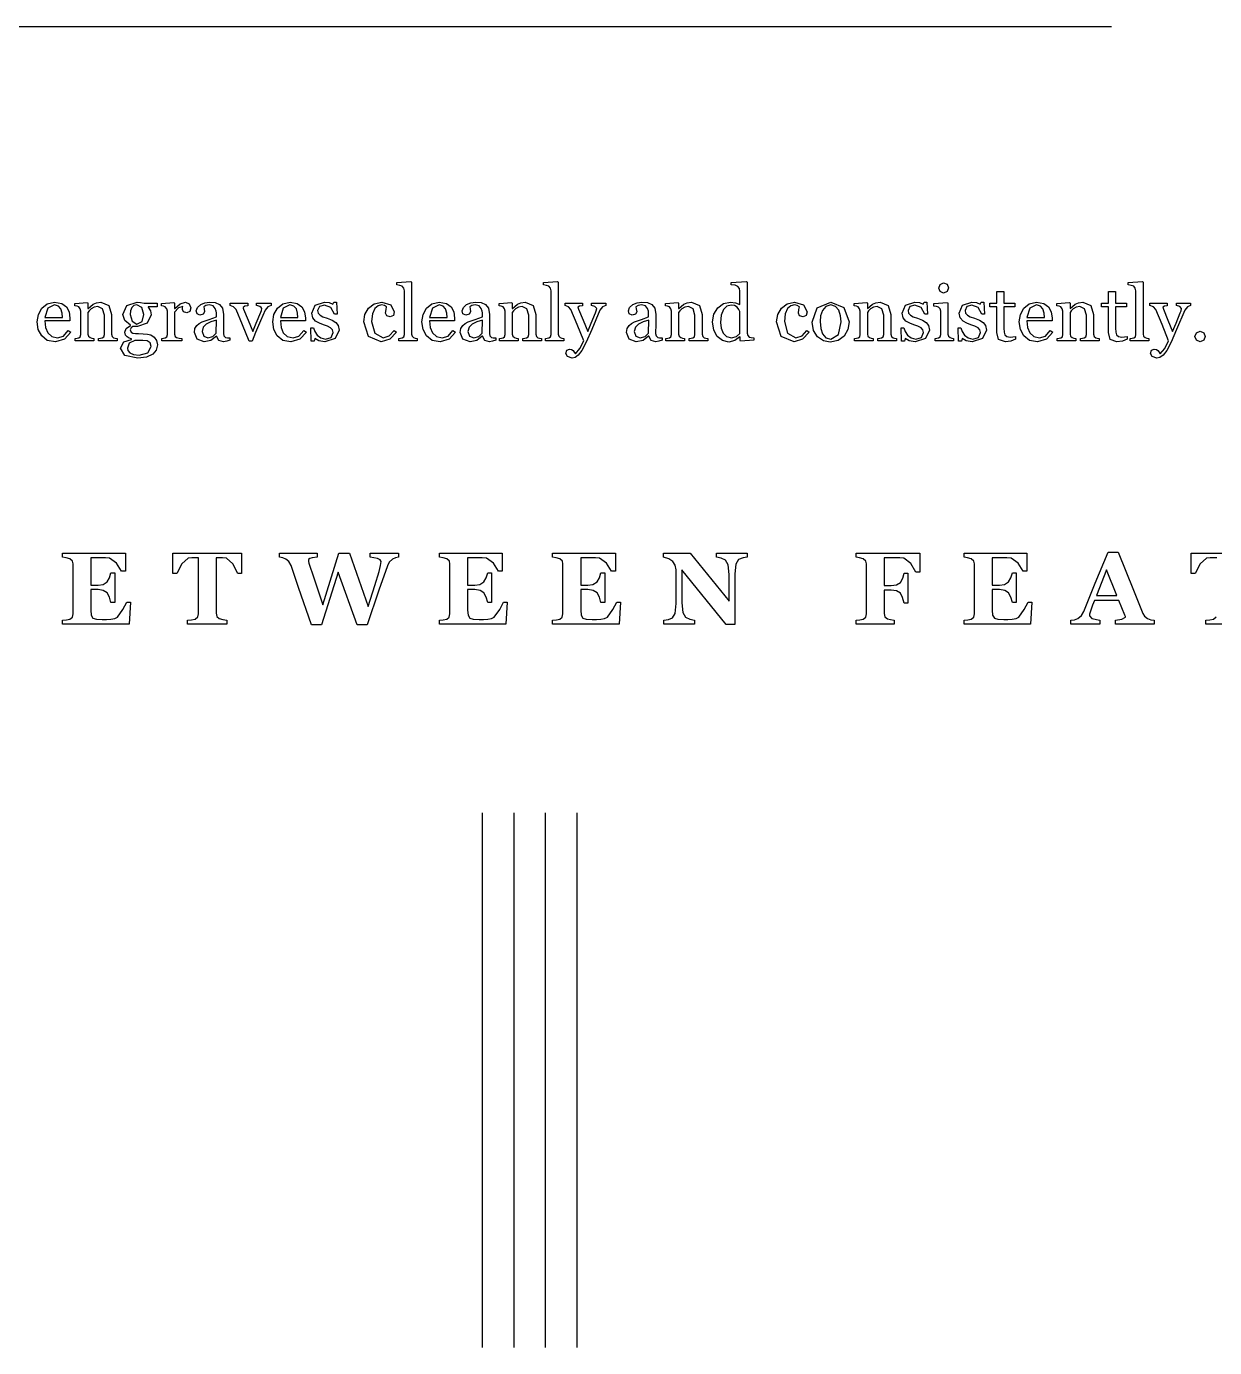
# Model space of a CAD drawing. Extents: x 0 to 118, y 2 to 170.
# Drawn here: x 57.76 to 76.64, y 105.5 to 126.5 of the extents above; entities that cross this region are included whole.
import ezdxf

# ---------------------------------------------------------------- set-up
doc = ezdxf.new("R2010")
doc.units = 0

msp = doc.modelspace()

# ---------------------------------------------------------------- linework, layer by layer
at = {"layer": 'Layer 1', "color": 7}
for points in [[(15, 126.5), (75, 126.5)], [(63.965455, 121.5), (63.671875, 121.5), (63.671875, 121.540283), (63.701783, 121.542783), (63.728028, 121.547657), (63.753663, 121.566583), (63.762213, 121.602595), (63.762213, 122.299615), (63.752438, 122.34051), (63.728013, 122.371027), (63.68773, 122.384453), (63.640732, 122.391778), (63.640732, 122.43084), (63.867172, 122.44489), (63.875722, 122.43574), (63.875722, 121.609932), (63.883647, 121.574533), (63.909282, 121.553782), (63.935527, 121.544633), (63.965435, 121.540357), (63.965455, 121.5)], [(66.295777, 121.5), (66.002197, 121.5), (66.002197, 121.540283), (66.032105, 121.542783), (66.05835, 121.547657), (66.083985, 121.566583), (66.092535, 121.602595), (66.092535, 122.299615), (66.08276, 122.34051), (66.05836, 122.371027), (66.018077, 122.384453), (65.97108, 122.391778), (65.97108, 122.43084), (66.19752, 122.44489), (66.20607, 122.43574), (66.20607, 121.609932), (66.213995, 121.574533), (66.23963, 121.553782), (66.265875, 121.544633), (66.295782, 121.540357), (66.295777, 121.5)], [(69.315795, 121.510975), (69.105835, 121.49755), (69.096685, 121.5061), (69.096685, 121.562252), (69.09181, 121.563502), (69.013075, 121.505517), (68.91725, 121.482943), (68.817762, 121.505517), (68.734752, 121.570215), (68.67738, 121.671535), (68.65663, 121.80215), (68.679205, 121.92605), (68.74146, 122.02859), (68.832402, 122.093897), (68.942875, 122.118298), (69.025272, 122.107323), (69.095465, 122.080467), (69.095465, 122.289817), (69.086915, 122.336205), (69.063115, 122.368553), (69.016727, 122.385028), (68.954472, 122.392953), (68.954472, 122.430793), (69.200445, 122.444843), (69.209595, 122.435693), (69.209595, 121.623925), (69.21752, 121.587303), (69.24192, 121.562278), (69.27549, 121.553128), (69.315772, 121.550628), (69.315795, 121.510975)], [(75.59021, 121.5), (75.29663, 121.5), (75.29663, 121.540283), (75.326537, 121.542783), (75.352782, 121.547657), (75.378417, 121.566583), (75.386967, 121.602595), (75.386967, 122.299615), (75.377192, 122.34051), (75.352767, 122.371027), (75.312485, 122.384453), (75.265487, 122.391778), (75.265487, 122.43084), (75.491927, 122.44489), (75.500477, 122.43574), (75.500477, 121.609932), (75.508402, 121.574533), (75.534037, 121.553782), (75.560282, 121.544633), (75.59019, 121.540357), (75.59021, 121.5)], [(72.4115, 122.346558), (72.3883, 122.285523), (72.332148, 122.259888), (72.277828, 122.284312), (72.255252, 122.341075), (72.277828, 122.399668), (72.332148, 122.424693), (72.38891, 122.400892), (72.411485, 122.34657), (72.4115, 122.346558)], [(73.47412, 121.526245), (73.399048, 121.49878), (73.312378, 121.48718), (73.205568, 121.525023), (73.17505, 121.633055), (73.17505, 122.04077), (73.066405, 122.04077), (73.066405, 122.099363), (73.17749, 122.099363), (73.17749, 122.28674), (73.288575, 122.28674), (73.288575, 122.099363), (73.461303, 122.099363), (73.461303, 122.04077), (73.289795, 122.04077), (73.289795, 121.704465), (73.292295, 121.640988), (73.30572, 121.597043), (73.335015, 121.570188), (73.387505, 121.561038), (73.432063, 121.563538), (73.474175, 121.570863), (73.47412, 121.526245)], [(75.248413, 121.526245), (75.17334, 121.49878), (75.08667, 121.48718), (74.979857, 121.525023), (74.94934, 121.633055), (74.94934, 122.04077), (74.840697, 122.04077), (74.840697, 122.099363), (74.951782, 122.099363), (74.951782, 122.28674), (75.062865, 122.28674), (75.062865, 122.099363), (75.235595, 122.099363), (75.235595, 122.04077), (75.064087, 122.04077), (75.064087, 121.704465), (75.066587, 121.640988), (75.080012, 121.597043), (75.10931, 121.570188), (75.1618, 121.561038), (75.206357, 121.563538), (75.24847, 121.570863), (75.248413, 121.526245)], [(58.462525, 121.64159), (58.361205, 121.526843), (58.215333, 121.484118), (58.087768, 121.509753), (57.998048, 121.579333), (57.944948, 121.681873), (57.927848, 121.805773), (57.946148, 121.92052), (58.001078, 122.022448), (58.087138, 122.092028), (58.203105, 122.118885), (58.31602, 122.098135), (58.392315, 122.041373), (58.433818, 121.960805), (58.447868, 121.860098), (58.447868, 121.819815), (58.04931, 121.819815), (58.060285, 121.712393), (58.096295, 121.627553), (58.158553, 121.5714), (58.250105, 121.55125), (58.343488, 121.576275), (58.419783, 121.667828), (58.462525, 121.64159)], [(58.327638, 121.871082), (58.321538, 121.944322), (58.303238, 122.00963), (58.264785, 122.055408), (58.20192, 122.073108), (58.095108, 122.019397), (58.049333, 121.871082), (58.327638, 121.871082)], [(59.196778, 121.5), (58.901978, 121.5), (58.901978, 121.540283), (58.932495, 121.542783), (58.960573, 121.547657), (58.985595, 121.566583), (58.994145, 121.602595), (58.994145, 121.912042), (58.963628, 122.01092), (58.890385, 122.04571), (58.831183, 122.035335), (58.783575, 122.010935), (58.751225, 121.980417), (58.734125, 121.954782), (58.734125, 121.608712), (58.742675, 121.574533), (58.76831, 121.553782), (58.795778, 121.544633), (58.826905, 121.540357), (58.826905, 121.5), (58.532105, 121.5), (58.532105, 121.540283), (58.56079, 121.542783), (58.587035, 121.547657), (58.61206, 121.566583), (58.62061, 121.602595), (58.62061, 121.974298), (58.61146, 122.01214), (58.587035, 122.040828), (58.55957, 122.051203), (58.52539, 122.056078), (58.52539, 122.09575), (58.725585, 122.109175), (58.734135, 122.100625), (58.734135, 122.015788), (58.737185, 122.015788), (58.773805, 122.050578), (58.81531, 122.084148), (58.86902, 122.108548), (58.939213, 122.118323), (59.067385, 122.064003), (59.1095, 121.92057), (59.1095, 121.60746), (59.116825, 121.57267), (59.141848, 121.55252), (59.166873, 121.54397), (59.19678, 121.54032), (59.196778, 121.5)], [(59.786378, 121.562255), (59.82483, 121.509765), (59.83888, 121.437135), (59.819955, 121.355958), (59.76258, 121.289428), (59.664925, 121.244872), (59.524542, 121.228997), (59.320075, 121.26928), (59.252327, 121.385857), (59.301155, 121.484122), (59.425667, 121.523185), (59.425667, 121.531735), (59.387825, 121.54516), (59.354255, 121.564685), (59.32862, 121.594592), (59.318845, 121.637927), (59.34142, 121.69713), (59.411, 121.744127), (59.411, 121.753277), (59.320058, 121.82347), (59.28771, 121.923567), (59.351188, 122.063947), (59.51476, 122.11888), (59.569083, 122.11338), (59.624625, 122.09933), (59.834585, 122.09933), (59.834585, 122.040737), (59.692983, 122.040737), (59.692983, 122.037062), (59.726553, 121.979077), (59.737528, 121.916822), (59.67283, 121.782545), (59.523293, 121.727612), (59.44944, 121.727612), (59.420143, 121.709912), (59.404893, 121.675122), (59.417718, 121.640332), (59.448845, 121.624457), (59.489737, 121.618357), (59.538567, 121.616607), (59.61181, 121.612957), (59.678337, 121.609282), (59.73449, 121.595857), (59.78637, 121.562287), (59.786378, 121.562255)], [(59.621583, 121.919313), (59.592285, 122.032837), (59.511108, 122.075563), (59.46167, 122.063363), (59.42871, 122.029793), (59.41101, 121.980965), (59.406135, 121.92298), (59.435432, 121.812508), (59.512338, 121.769783), (59.592903, 121.811898), (59.62159, 121.91932), (59.621583, 121.919313)], [(60.368043, 122.024293), (60.352792, 121.96875), (60.305795, 121.94495), (60.253305, 121.96265), (60.235605, 122.001712), (60.237355, 122.026113), (60.24163, 122.048088), (60.17449, 122.024888), (60.109182, 121.95897), (60.109182, 121.608627), (60.117107, 121.573837), (60.143352, 121.553687), (60.182415, 121.544537), (60.22453, 121.540262), (60.22453, 121.5), (59.907148, 121.5), (59.907148, 121.540283), (59.935833, 121.542783), (59.962078, 121.547657), (59.987103, 121.566583), (59.995653, 121.602595), (59.995653, 121.974298), (59.986503, 122.01153), (59.962078, 122.040828), (59.934613, 122.051203), (59.900433, 122.056078), (59.900433, 122.09575), (60.100628, 122.109175), (60.109178, 122.100625), (60.109178, 122.015788), (60.112228, 122.015788), (60.196455, 122.09086), (60.281295, 122.116495), (60.34355, 122.09147), (60.367975, 122.024332), (60.368043, 122.024293)], [(60.98938, 121.510987), (60.93872, 121.494513), (60.889893, 121.487787), (60.813598, 121.509762), (60.777588, 121.57507), (60.773913, 121.57507), (60.688465, 121.507933), (60.57921, 121.484733), (60.467518, 121.526238), (60.424183, 121.63488), (60.433958, 121.697135), (60.463255, 121.746575), (60.503538, 121.778922), (60.550535, 121.802122), (60.661618, 121.840573), (60.775145, 121.88452), (60.775145, 121.944945), (60.77147, 121.975463), (60.75742, 122.018185), (60.722628, 122.057248), (60.659763, 122.074348), (60.607273, 122.064572), (60.573703, 122.045048), (60.579203, 122.009035), (60.585303, 121.96509), (60.565778, 121.926028), (60.512678, 121.908328), (60.467513, 121.929703), (60.453463, 121.97853), (60.472988, 122.032243), (60.524868, 122.078018), (60.591395, 122.106705), (60.66769, 122.118905), (60.7568, 122.11158), (60.82638, 122.081672), (60.873378, 122.020027), (60.889853, 121.92054), (60.888103, 121.76551), (60.886353, 121.618415), (60.894278, 121.580575), (60.919913, 121.556775), (60.9486, 121.550675), (60.989493, 121.550175), (60.98938, 121.510987)], [(61.643678, 122.064575), (61.591188, 122.044425), (61.549073, 121.991935), (61.47461, 121.821038), (61.394653, 121.63488), (61.368408, 121.568353), (61.343385, 121.4945), (61.295778, 121.4945), (61.188965, 121.75573), (61.087648, 121.99804), (61.047973, 122.041375), (60.993653, 122.061525), (60.993653, 122.10181), (61.271973, 122.10181), (61.271973, 122.059085), (61.226198, 122.05116), (61.19873, 122.032235), (61.20178, 122.02246), (61.20788, 122.00536), (61.278683, 121.83141), (61.353145, 121.651358), (61.408075, 121.781972), (61.480098, 121.956533), (61.491698, 121.98705), (61.497198, 122.016347), (61.486823, 122.034648), (61.463023, 122.049298), (61.435558, 122.058447), (61.413583, 122.062723), (61.413583, 122.101785), (61.643685, 122.101785), (61.643678, 122.064575)], [(62.20459, 121.641603), (62.103273, 121.526855), (61.957398, 121.48413), (61.829835, 121.509765), (61.740113, 121.579345), (61.687013, 121.681885), (61.669913, 121.805785), (61.688213, 121.920533), (61.743145, 122.02246), (61.829203, 122.09204), (61.94517, 122.118898), (62.058085, 122.098148), (62.13438, 122.041385), (62.175883, 121.960818), (62.189933, 121.86011), (62.189933, 121.819828), (61.791373, 121.819828), (61.802348, 121.712405), (61.83836, 121.627565), (61.900615, 121.571413), (61.992168, 121.551263), (62.085553, 121.576288), (62.161845, 121.66784), (62.20459, 121.641603)], [(62.069703, 121.871095), (62.063603, 121.944335), (62.045303, 122.009643), (62.00685, 122.05542), (61.943985, 122.07312), (61.837173, 122.01941), (61.791398, 121.871095), (62.069703, 121.871095)], [(62.67151, 121.7948), (62.70996, 121.74414), (62.723385, 121.67395), (62.66052, 121.537233), (62.498778, 121.48413), (62.40173, 121.503055), (62.338865, 121.537845), (62.326665, 121.498173), (62.28089, 121.498173), (62.27479, 121.707523), (62.316905, 121.707523), (62.337655, 121.65198), (62.376105, 121.594607), (62.43287, 121.54944), (62.507942, 121.53114), (62.598275, 121.557385), (62.630012, 121.63368), (62.619637, 121.677625), (62.59034, 121.710585), (62.5409, 121.735608), (62.475592, 121.758183), (62.411507, 121.781383), (62.351692, 121.816783), (62.307747, 121.869273), (62.290647, 121.942515), (62.345577, 122.067638), (62.492672, 122.118908), (62.564695, 122.109758), (62.62512, 122.087783), (62.639145, 122.119523), (62.68309, 122.119523), (62.69224, 121.92604), (62.650127, 121.92604), (62.594585, 122.03102), (62.491435, 122.071915), (62.4127, 122.04689), (62.384012, 121.986465), (62.393162, 121.94069), (62.42185, 121.90956), (62.467627, 121.88636), (62.536595, 121.86256), (62.61228, 121.832653), (62.671485, 121.79481), (62.67151, 121.7948)], [(63.394165, 121.48413), (63.189698, 121.5708), (63.115845, 121.803345), (63.13537, 121.921752), (63.193355, 122.02246), (63.283688, 122.09204), (63.402095, 122.118898), (63.546138, 122.076172), (63.60168, 121.960815), (63.58703, 121.906495), (63.538813, 121.883295), (63.48266, 121.90162), (63.463135, 121.942512), (63.47046, 121.998665), (63.47901, 122.04139), (63.44605, 122.066415), (63.399663, 122.07314), (63.34351, 122.060315), (63.292243, 122.01454), (63.25562, 121.932142), (63.24157, 121.80824), (63.291618, 121.622692), (63.424065, 121.551282), (63.522942, 121.579968), (63.597405, 121.666028), (63.636468, 121.640393), (63.530265, 121.526258), (63.394157, 121.484143), (63.394165, 121.48413)], [(64.575805, 121.641603), (64.474488, 121.526855), (64.328613, 121.48413), (64.20105, 121.509765), (64.111328, 121.579345), (64.058228, 121.681885), (64.041128, 121.805785), (64.059428, 121.920533), (64.11436, 122.02246), (64.20042, 122.09204), (64.316385, 122.118898), (64.429303, 122.098148), (64.505595, 122.041385), (64.5471, 121.960818), (64.561125, 121.86011), (64.561125, 121.819828), (64.162565, 121.819828), (64.17354, 121.712405), (64.20955, 121.627565), (64.271805, 121.571413), (64.363358, 121.551263), (64.456743, 121.576288), (64.533035, 121.66784), (64.575805, 121.641603)], [(64.440917, 121.871095), (64.434817, 121.944335), (64.416517, 122.009642), (64.378065, 122.05542), (64.315197, 122.07312), (64.208388, 122.01941), (64.16261, 121.871095), (64.440917, 121.871095)], [(65.215455, 121.510987), (65.164795, 121.494512), (65.115967, 121.487787), (65.039672, 121.509762), (65.003662, 121.57507), (65, 121.57507), (64.91455, 121.507932), (64.805298, 121.484732), (64.693603, 121.526237), (64.650268, 121.63488), (64.660043, 121.697135), (64.689338, 121.746575), (64.729623, 121.778922), (64.77662, 121.802122), (64.887703, 121.840572), (65.001228, 121.88452), (65.001228, 121.944945), (64.997553, 121.975462), (64.983503, 122.018185), (64.948713, 122.057248), (64.885848, 122.074348), (64.833358, 122.064572), (64.799788, 122.045048), (64.805288, 122.009035), (64.811388, 121.96509), (64.791863, 121.926028), (64.738763, 121.908328), (64.693595, 121.929703), (64.679545, 121.97853), (64.69907, 122.032243), (64.75095, 122.078018), (64.817478, 122.106705), (64.893773, 122.118905), (64.982883, 122.11158), (65.052463, 122.081672), (65.09946, 122.020027), (65.115935, 121.92054), (65.114185, 121.76551), (65.112435, 121.618415), (65.12036, 121.580575), (65.145995, 121.556775), (65.17468, 121.550675), (65.215575, 121.550175), (65.215455, 121.510987)], [(65.939942, 121.5), (65.645142, 121.5), (65.645142, 121.540283), (65.67566, 121.542783), (65.703735, 121.547657), (65.72876, 121.566583), (65.73731, 121.602595), (65.73731, 121.912042), (65.706792, 122.01092), (65.63355, 122.04571), (65.574345, 122.035335), (65.526737, 122.010935), (65.49439, 121.980417), (65.47729, 121.954782), (65.47729, 121.608712), (65.48584, 121.574533), (65.511475, 121.553782), (65.53894, 121.544633), (65.570067, 121.540357), (65.570067, 121.5), (65.275267, 121.5), (65.275267, 121.540283), (65.303955, 121.542783), (65.3302, 121.547657), (65.355225, 121.566583), (65.363775, 121.602595), (65.363775, 121.974298), (65.354625, 122.01214), (65.3302, 122.040828), (65.302735, 122.051203), (65.268555, 122.056078), (65.268555, 122.09575), (65.46875, 122.109175), (65.4773, 122.100625), (65.4773, 122.015788), (65.48035, 122.015788), (65.51697, 122.050578), (65.558475, 122.084148), (65.612185, 122.108548), (65.682375, 122.118323), (65.81055, 122.064003), (65.852662, 121.92057), (65.852662, 121.60746), (65.859987, 121.57267), (65.885012, 121.55252), (65.910037, 121.54397), (65.939945, 121.54032), (65.939942, 121.5)], [(66.325682, 121.303467), (66.342157, 121.353515), (66.384272, 121.37244), (66.417842, 121.365115), (66.442865, 121.34619), (66.46239, 121.321165), (66.478865, 121.29492), (66.551495, 121.38098), (66.613142, 121.50305), (66.50816, 121.761837), (66.409895, 121.998045), (66.370832, 122.04138), (66.3159, 122.06153), (66.3159, 122.101815), (66.590557, 122.101815), (66.590557, 122.05909), (66.546612, 122.051165), (66.520978, 122.03529), (66.523477, 122.02309), (66.530203, 122.00539), (66.601003, 121.83083), (66.674855, 121.648945), (66.731618, 121.783832), (66.798145, 121.94924), (66.810345, 121.980977), (66.81827, 122.016377), (66.790193, 122.045675), (66.737703, 122.062775), (66.737703, 122.101837), (66.961093, 122.101837), (66.961093, 122.063995), (66.912875, 122.04262), (66.868318, 121.99196), (66.738925, 121.684955), (66.653475, 121.481098), (66.584505, 121.34804), (66.525913, 121.272357), (66.474643, 121.238178), (66.427645, 121.229028), (66.352573, 121.251603), (66.325715, 121.303483), (66.325682, 121.303467)], [(67.858277, 121.510987), (67.807617, 121.494512), (67.75879, 121.487787), (67.682495, 121.509762), (67.646485, 121.57507), (67.64281, 121.57507), (67.55736, 121.507932), (67.448107, 121.484732), (67.336412, 121.526237), (67.293077, 121.63488), (67.302853, 121.697135), (67.332148, 121.746575), (67.372433, 121.778922), (67.419427, 121.802122), (67.530513, 121.840572), (67.644037, 121.88452), (67.644037, 121.944945), (67.640362, 121.975462), (67.626337, 122.018185), (67.591547, 122.057248), (67.528682, 122.074348), (67.476192, 122.064572), (67.442622, 122.045048), (67.448122, 122.009035), (67.454222, 121.96509), (67.434697, 121.926028), (67.381597, 121.908328), (67.33643, 121.929703), (67.32238, 121.97853), (67.341905, 122.032243), (67.393785, 122.078018), (67.460312, 122.106705), (67.536605, 122.118905), (67.625717, 122.11158), (67.695297, 122.081672), (67.742295, 122.020027), (67.75877, 121.92054), (67.75702, 121.76551), (67.75527, 121.618415), (67.763195, 121.580575), (67.78883, 121.556775), (67.817515, 121.550675), (67.85841, 121.550175), (67.858277, 121.510987)], [(68.582762, 121.5), (68.287965, 121.5), (68.287965, 121.540283), (68.318482, 121.542783), (68.346557, 121.547657), (68.371582, 121.566583), (68.380132, 121.602595), (68.380132, 121.912042), (68.349615, 122.01092), (68.276372, 122.04571), (68.217167, 122.035335), (68.16956, 122.010935), (68.137212, 121.980417), (68.120112, 121.954782), (68.120112, 121.608712), (68.128662, 121.574533), (68.154297, 121.553782), (68.181762, 121.544633), (68.21289, 121.540357), (68.21289, 121.5), (67.91809, 121.5), (67.91809, 121.540283), (67.946777, 121.542783), (67.973022, 121.547657), (67.998047, 121.566583), (68.006597, 121.602595), (68.006597, 121.974298), (67.997447, 122.01214), (67.973022, 122.040828), (67.945557, 122.051203), (67.911377, 122.056078), (67.911377, 122.09575), (68.111572, 122.109175), (68.120122, 122.100625), (68.120122, 122.015788), (68.123172, 122.015788), (68.159792, 122.050578), (68.201297, 122.084148), (68.255007, 122.108548), (68.325197, 122.118323), (68.453372, 122.064003), (68.495485, 121.92057), (68.495485, 121.60746), (68.50281, 121.57267), (68.527835, 121.55252), (68.55286, 121.54397), (68.582765, 121.54032), (68.582762, 121.5)], [(69.09546, 121.616565), (69.09546, 121.96875), (69.079585, 122.00293), (69.05212, 122.0365), (69.010615, 122.061522), (68.955072, 122.071898), (68.887325, 122.052972), (68.833002, 121.998652), (68.796992, 121.911372), (68.784167, 121.794795), (68.793942, 121.70141), (68.826902, 121.623897), (68.881222, 121.568965), (68.96057, 121.548215), (69.041135, 121.56959), (69.095457, 121.616588), (69.09546, 121.616565)], [(69.954222, 121.484117), (69.749755, 121.570787), (69.675902, 121.803333), (69.695427, 121.92174), (69.75341, 122.022447), (69.843742, 122.092028), (69.96215, 122.118885), (70.106192, 122.07616), (70.161735, 121.960802), (70.147085, 121.906483), (70.098867, 121.883283), (70.042715, 121.901607), (70.02319, 121.9425), (70.030515, 121.998652), (70.039065, 122.041377), (70.006105, 122.066402), (69.95972, 122.073127), (69.903567, 122.060303), (69.852297, 122.014527), (69.815677, 121.93213), (69.801627, 121.808228), (69.851677, 121.62268), (69.984122, 121.55127), (70.083, 121.579955), (70.157462, 121.666015), (70.196525, 121.64038), (70.090325, 121.526245), (69.954215, 121.48413), (69.954222, 121.484117)], [(70.830077, 121.806995), (70.809927, 121.681872), (70.752552, 121.578113), (70.654897, 121.50548), (70.530385, 121.48168), (70.421132, 121.503055), (70.32897, 121.56653), (70.265492, 121.666017), (70.242292, 121.798465), (70.32408, 122.029178), (70.539532, 122.1189), (70.747662, 122.03345), (70.83006, 121.80701), (70.830077, 121.806995)], [(70.703735, 121.805745), (70.694585, 121.902183), (70.66712, 121.988853), (70.61585, 122.049278), (70.538335, 122.072478), (70.457767, 122.049278), (70.404057, 121.9858), (70.376592, 121.90096), (70.368667, 121.808797), (70.377817, 121.700155), (70.408335, 121.611655), (70.460215, 121.55001), (70.53834, 121.528035), (70.65919, 121.601888), (70.703745, 121.805745), (70.703735, 121.805745)], [(71.58203, 121.5), (71.287233, 121.5), (71.287233, 121.540283), (71.31775, 121.542783), (71.345825, 121.547657), (71.37085, 121.566583), (71.3794, 121.602595), (71.3794, 121.912042), (71.348883, 122.01092), (71.27564, 122.04571), (71.216435, 122.035335), (71.168827, 122.010935), (71.13648, 121.980417), (71.11938, 121.954782), (71.11938, 121.608712), (71.12793, 121.574533), (71.153565, 121.553782), (71.18103, 121.544633), (71.212157, 121.540357), (71.212157, 121.5), (70.917357, 121.5), (70.917357, 121.540283), (70.946045, 121.542783), (70.97229, 121.547657), (70.997315, 121.566583), (71.005865, 121.602595), (71.005865, 121.974298), (70.996715, 122.01214), (70.97229, 122.040828), (70.944825, 122.051203), (70.910645, 122.056078), (70.910645, 122.09575), (71.11084, 122.109175), (71.11939, 122.100625), (71.11939, 122.015788), (71.12244, 122.015788), (71.15906, 122.050578), (71.200565, 122.084148), (71.254275, 122.108548), (71.324465, 122.118323), (71.45264, 122.064003), (71.494752, 121.92057), (71.494752, 121.60746), (71.502077, 121.57267), (71.527102, 121.55252), (71.552127, 121.54397), (71.582032, 121.54032), (71.58203, 121.5)], [(72.053223, 121.7948), (72.091675, 121.74414), (72.1051, 121.67395), (72.042235, 121.537233), (71.88049, 121.48413), (71.783445, 121.503055), (71.720578, 121.537845), (71.708378, 121.498173), (71.6626, 121.498173), (71.6565, 121.707523), (71.698613, 121.707523), (71.719363, 121.65198), (71.757815, 121.594607), (71.814578, 121.54944), (71.88965, 121.53114), (71.979983, 121.557385), (72.01172, 121.63368), (72.001345, 121.677625), (71.972048, 121.710585), (71.92261, 121.735608), (71.857303, 121.758183), (71.793215, 121.781383), (71.7334, 121.816783), (71.689455, 121.869273), (71.672355, 121.942515), (71.727288, 122.067638), (71.874383, 122.118908), (71.946403, 122.109758), (72.006828, 122.087783), (72.020878, 122.119523), (72.064823, 122.119523), (72.073973, 121.92604), (72.031858, 121.92604), (71.976315, 122.03102), (71.873168, 122.071915), (71.79443, 122.04689), (71.765745, 121.986465), (71.774895, 121.94069), (71.803583, 121.90956), (71.849358, 121.88636), (71.918328, 121.86256), (71.99401, 121.832653), (72.053215, 121.79481), (72.053223, 121.7948)], [(72.488403, 121.5), (72.197265, 121.5), (72.197265, 121.540283), (72.225953, 121.542783), (72.252198, 121.547657), (72.277223, 121.566583), (72.285773, 121.602595), (72.285773, 121.974298), (72.276623, 122.009698), (72.252198, 122.037165), (72.218628, 122.049365), (72.178345, 122.056065), (72.178345, 122.095738), (72.390748, 122.109162), (72.399298, 122.100613), (72.399298, 121.60989), (72.407223, 121.57449), (72.433468, 121.55374), (72.459713, 121.54459), (72.488398, 121.540315), (72.488403, 121.5)], [(72.959595, 121.7948), (72.998048, 121.74414), (73.011473, 121.67395), (72.948605, 121.537233), (72.786863, 121.48413), (72.689818, 121.503055), (72.62695, 121.537845), (72.61475, 121.498173), (72.568975, 121.498173), (72.562875, 121.707523), (72.60499, 121.707523), (72.62574, 121.65198), (72.664193, 121.594607), (72.720955, 121.54944), (72.796028, 121.53114), (72.88636, 121.557385), (72.918098, 121.63368), (72.907723, 121.677625), (72.878425, 121.710585), (72.828988, 121.735608), (72.76368, 121.758183), (72.699593, 121.781383), (72.639778, 121.816783), (72.595833, 121.869273), (72.578733, 121.942515), (72.633665, 122.067638), (72.78076, 122.118908), (72.85278, 122.109758), (72.913205, 122.087783), (72.927255, 122.119523), (72.971203, 122.119523), (72.980353, 121.92604), (72.938238, 121.92604), (72.882695, 122.03102), (72.779545, 122.071915), (72.70081, 122.04689), (72.672125, 121.986465), (72.681275, 121.94069), (72.70996, 121.90956), (72.755738, 121.88636), (72.824708, 121.86256), (72.90039, 121.832653), (72.959595, 121.79481), (72.959595, 121.7948)], [(74.068603, 121.641603), (73.967285, 121.526855), (73.82141, 121.48413), (73.693848, 121.509765), (73.604125, 121.579345), (73.551025, 121.681885), (73.533925, 121.805785), (73.552225, 121.920533), (73.607158, 122.02246), (73.693218, 122.09204), (73.809185, 122.118898), (73.9221, 122.098148), (73.998393, 122.041385), (74.039898, 121.960818), (74.053948, 121.86011), (74.053948, 121.819828), (73.655388, 121.819828), (73.666363, 121.712405), (73.702373, 121.627565), (73.764628, 121.571413), (73.85618, 121.551263), (73.949565, 121.576288), (74.02586, 121.66784), (74.068603, 121.641603)], [(73.933715, 121.871095), (73.927615, 121.944335), (73.909315, 122.009643), (73.870863, 122.05542), (73.807995, 122.07312), (73.701185, 122.01941), (73.655408, 121.871095), (73.933715, 121.871095)], [(74.802858, 121.5), (74.508058, 121.5), (74.508058, 121.540283), (74.538575, 121.542783), (74.56665, 121.547657), (74.591675, 121.566583), (74.600225, 121.602595), (74.600225, 121.912042), (74.569708, 122.01092), (74.496465, 122.04571), (74.43726, 122.035335), (74.389652, 122.010935), (74.357305, 121.980417), (74.340205, 121.954782), (74.340205, 121.608712), (74.348755, 121.574533), (74.37439, 121.553782), (74.401855, 121.544633), (74.432982, 121.540357), (74.432982, 121.5), (74.138182, 121.5), (74.138182, 121.540283), (74.16687, 121.542783), (74.193115, 121.547657), (74.21814, 121.566583), (74.22669, 121.602595), (74.22669, 121.974298), (74.21754, 122.01214), (74.193115, 122.040828), (74.16565, 122.051203), (74.13147, 122.056078), (74.13147, 122.09575), (74.331665, 122.109175), (74.340215, 122.100625), (74.340215, 122.015788), (74.343265, 122.015788), (74.379885, 122.050578), (74.42139, 122.084148), (74.4751, 122.108548), (74.54529, 122.118323), (74.673465, 122.064003), (74.715577, 121.92057), (74.715577, 121.60746), (74.722902, 121.57267), (74.747927, 121.55252), (74.772952, 121.54397), (74.80286, 121.54032), (74.802858, 121.5)], [(75.620117, 121.303467), (75.636592, 121.353515), (75.678705, 121.37244), (75.712275, 121.365115), (75.7373, 121.34619), (75.756825, 121.321165), (75.7733, 121.29492), (75.845932, 121.38098), (75.907577, 121.50305), (75.802597, 121.761837), (75.70433, 121.998045), (75.665267, 122.04138), (75.610337, 122.06153), (75.610337, 122.101815), (75.884995, 122.101815), (75.884995, 122.05909), (75.84105, 122.051165), (75.815415, 122.03529), (75.817915, 122.02309), (75.82464, 122.00539), (75.89544, 121.83083), (75.969293, 121.648945), (76.026055, 121.783832), (76.092585, 121.94924), (76.104785, 121.980977), (76.11271, 122.016377), (76.084635, 122.045675), (76.032145, 122.062775), (76.032145, 122.101837), (76.255533, 122.101837), (76.255533, 122.063995), (76.207315, 122.04262), (76.16276, 121.99196), (76.033365, 121.684955), (75.947915, 121.481098), (75.878945, 121.34804), (75.820353, 121.272357), (75.769083, 121.238178), (75.722085, 121.229028), (75.647013, 121.251603), (75.620158, 121.303483), (75.620117, 121.303467)], [(60.776368, 121.833253), (60.685425, 121.803345), (60.612793, 121.766723), (60.564575, 121.717285), (60.546875, 121.650148), (60.57312, 121.575682), (60.64087, 121.551883), (60.717163, 121.572632), (60.772705, 121.62268), (60.776368, 121.833253)], [(65.002442, 121.833253), (64.9115, 121.803345), (64.838867, 121.766723), (64.79065, 121.717285), (64.77295, 121.650148), (64.799195, 121.575682), (64.866942, 121.551883), (64.943237, 121.572632), (64.99878, 121.62268), (65.002442, 121.833253)], [(67.645262, 121.833253), (67.554322, 121.803345), (67.48169, 121.766723), (67.433472, 121.717285), (67.415772, 121.650148), (67.442017, 121.575682), (67.509765, 121.551883), (67.58606, 121.572632), (67.641602, 121.62268), (67.645262, 121.833253)], [(76.490477, 121.57019), (76.465455, 121.511597), (76.40686, 121.487797), (76.347655, 121.511597), (76.323255, 121.57019), (76.347655, 121.628785), (76.40686, 121.653807), (76.465455, 121.628785), (76.490477, 121.57019), (76.490477, 121.57019)], [(59.73877, 121.41455), (59.722895, 121.470703), (59.674678, 121.50061), (59.604488, 121.50611), (59.481195, 121.50916), (59.387203, 121.466435), (59.359735, 121.38831), (59.368885, 121.347418), (59.400623, 121.311408), (59.457995, 121.285773), (59.545885, 121.275398), (59.686878, 121.310188), (59.738758, 121.414558), (59.73877, 121.41455)], [(59.329255, 117.838685), (59.268953, 117.838685), (59.189605, 117.96881), (59.077728, 118.04657), (59.011078, 118.05292), (58.941253, 118.05442), (58.777803, 118.05442), (58.777803, 117.619605), (58.893645, 117.619605), (58.972993, 117.62993), (59.038055, 117.669602), (59.074555, 117.733872), (59.099155, 117.814012), (59.159458, 117.814012), (59.159458, 117.344285), (59.099155, 117.344285), (59.074555, 117.427597), (59.038055, 117.497422), (58.976165, 117.536303), (58.893645, 117.547403), (58.777803, 117.547403), (58.777803, 117.22288), (58.784953, 117.141947), (58.813518, 117.09672), (58.867473, 117.07687), (58.961893, 117.07212), (59.028545, 117.07287), (59.09678, 117.07762), (59.15867, 117.08952), (59.20231, 117.11252), (59.288005, 117.230745), (59.350688, 117.350557), (59.40861, 117.350557), (59.387177, 117), (58.331085, 117), (58.331085, 117.06189), (58.391388, 117.06824), (58.445343, 117.07934), (58.48581, 117.11108), (58.496135, 117.161068), (58.496135, 117.955317), (58.48741, 118.00213), (58.445358, 118.03625), (58.387435, 118.0537), (58.3311, 118.064025), (58.3311, 118.125915), (59.32927, 118.125915), (59.329255, 117.838685)], [(61.17459, 117.803773), (61.113495, 117.803773), (61.03415, 117.958495), (60.934172, 118.047362), (60.87149, 118.052912), (60.80722, 118.055412), (60.769927, 118.055412), (60.769927, 117.172295), (60.780252, 117.121515), (60.82072, 117.087395), (60.877055, 117.07232), (60.942912, 117.061995), (60.942912, 117), (60.315287, 117), (60.315287, 117.06189), (60.379557, 117.06824), (60.436685, 117.07934), (60.477945, 117.11346), (60.48827, 117.16424), (60.48827, 118.055293), (60.450977, 118.055293), (60.386707, 118.052793), (60.324025, 118.047243), (60.223255, 117.958375), (60.144705, 117.803652), (60.083607, 117.803652), (60.083607, 118.125795), (61.17461, 118.125795), (61.17459, 117.803773)], [(63.670563, 118.06244), (63.621368, 118.05134), (63.572968, 118.030715), (63.5206, 117.985488), (63.492828, 117.92598), (63.35794, 117.539565), (63.169098, 116.98732), (63.009613, 116.98732), (62.712068, 117.824417), (62.443878, 116.98732), (62.284393, 116.98732), (62.081268, 117.580825), (61.96225, 117.93074), (61.92813, 117.99263), (61.878938, 118.032303), (61.832918, 118.052928), (61.777375, 118.064028), (61.777375, 118.125917), (62.37802, 118.125917), (62.37802, 118.065615), (62.298675, 118.052915), (62.257415, 118.041015), (62.239965, 118.027515), (62.23679, 118.014815), (62.23929, 117.99339), (62.24564, 117.96959), (62.322605, 117.734725), (62.465428, 117.305465), (62.721713, 118.1259), (62.889925, 118.1259), (63.187473, 117.280075), (63.292208, 117.613327), (63.35886, 117.834703), (63.38425, 117.929123), (63.393775, 117.99498), (63.3779, 118.023545), (63.33664, 118.04417), (63.278718, 118.05527), (63.217623, 118.06242), (63.217623, 118.125895), (63.670685, 118.125895), (63.670563, 118.06244)], [(65.31833, 117.838685), (65.258025, 117.838685), (65.17868, 117.96881), (65.066802, 118.04657), (65.000152, 118.05292), (64.930328, 118.05442), (64.766875, 118.05442), (64.766875, 117.619605), (64.88272, 117.619605), (64.962067, 117.62993), (65.02713, 117.669602), (65.06363, 117.733873), (65.08823, 117.814013), (65.148533, 117.814013), (65.148533, 117.344285), (65.08823, 117.344285), (65.06363, 117.427598), (65.02713, 117.497422), (64.96524, 117.536303), (64.88272, 117.547403), (64.766875, 117.547403), (64.766875, 117.22288), (64.774025, 117.141948), (64.80259, 117.09672), (64.856545, 117.07687), (64.950965, 117.07212), (65.017615, 117.07287), (65.085852, 117.07762), (65.147742, 117.08952), (65.191382, 117.11252), (65.277077, 117.230745), (65.33976, 117.350558), (65.397682, 117.350558), (65.37625, 117), (64.32016, 117), (64.32016, 117.06189), (64.380463, 117.06824), (64.434418, 117.07934), (64.474885, 117.11108), (64.48521, 117.161068), (64.48521, 117.955317), (64.476485, 118.00213), (64.434433, 118.03625), (64.37651, 118.0537), (64.320175, 118.064025), (64.320175, 118.125915), (65.318345, 118.125915), (65.31833, 117.838685)], [(67.115265, 117.838685), (67.054963, 117.838685), (66.975617, 117.96881), (66.86374, 118.04657), (66.797087, 118.05292), (66.727265, 118.05442), (66.563812, 118.05442), (66.563812, 117.619605), (66.679657, 117.619605), (66.759002, 117.62993), (66.824065, 117.669602), (66.860565, 117.733873), (66.885165, 117.814013), (66.945467, 117.814013), (66.945467, 117.344285), (66.885165, 117.344285), (66.860565, 117.427598), (66.824065, 117.497422), (66.762177, 117.536303), (66.679657, 117.547403), (66.563812, 117.547403), (66.563812, 117.22288), (66.570962, 117.141948), (66.599527, 117.09672), (66.653482, 117.07687), (66.747905, 117.07212), (66.814555, 117.07287), (66.882792, 117.07762), (66.944682, 117.08952), (66.988322, 117.11252), (67.074015, 117.230745), (67.136697, 117.350558), (67.19462, 117.350558), (67.173187, 117), (66.117095, 117), (66.117095, 117.06189), (66.177397, 117.06824), (66.231355, 117.07934), (66.27182, 117.11108), (66.282145, 117.161068), (66.282145, 117.955317), (66.27342, 118.00213), (66.231367, 118.03625), (66.173445, 118.0537), (66.117107, 118.064025), (66.117107, 118.125915), (67.115277, 118.125915), (67.115265, 117.838685)], [(69.207368, 118.064025), (69.14389, 118.0553), (69.069305, 118.024355), (69.027253, 117.950565), (69.015353, 117.79822), (69.015353, 116.993655), (68.874118, 116.993655), (68.172703, 117.864078), (68.172703, 117.335635), (68.185403, 117.185673), (68.228248, 117.111088), (68.296485, 117.080143), (68.37107, 117.061892), (68.37107, 117), (67.887062, 117), (67.887062, 117.06189), (67.95768, 117.07299), (68.025122, 117.101555), (68.067177, 117.170585), (68.079077, 117.326898), (68.079077, 117.8601), (68.066378, 117.934685), (68.028293, 117.99578), (67.964023, 118.037835), (67.882295, 118.062435), (67.882295, 118.12591), (68.306003, 118.12591), (68.921725, 117.364192), (68.921725, 117.790277), (68.908225, 117.941035), (68.86538, 118.014827), (68.797143, 118.045772), (68.724145, 118.064022), (68.724145, 118.125912), (69.20736, 118.125912), (69.207368, 118.064025)], [(71.95224, 117.825195), (71.891145, 117.825195), (71.809418, 117.964845), (71.699128, 118.04657), (71.63565, 118.05212), (71.562652, 118.05462), (71.387298, 118.05462), (71.387298, 117.612665), (71.499175, 117.612665), (71.581695, 117.62299), (71.643585, 117.661867), (71.68167, 117.727725), (71.704695, 117.807865), (71.764998, 117.807865), (71.764998, 117.33417), (71.704695, 117.33417), (71.680095, 117.420658), (71.643595, 117.488895), (71.58488, 117.526188), (71.499185, 117.538888), (71.387307, 117.538888), (71.387307, 117.165963), (71.397632, 117.116768), (71.438892, 117.084238), (71.4865, 117.070738), (71.547597, 117.062013), (71.547597, 117), (70.940602, 117), (70.940602, 117.06189), (71.001697, 117.06824), (71.05486, 117.07934), (71.094532, 117.110285), (71.105632, 117.161068), (71.105632, 117.955317), (71.095307, 118.00213), (71.05484, 118.03625), (70.996125, 118.0537), (70.940582, 118.064025), (70.940582, 118.125915), (71.95224, 118.125915), (71.95224, 117.825195)], [(73.654755, 117.838695), (73.594453, 117.838695), (73.515105, 117.96882), (73.40323, 118.04658), (73.336578, 118.05293), (73.266755, 118.05443), (73.103302, 118.05443), (73.103302, 117.619615), (73.219147, 117.619615), (73.298492, 117.62994), (73.363555, 117.669612), (73.400055, 117.733883), (73.424655, 117.814023), (73.484958, 117.814023), (73.484958, 117.344295), (73.424655, 117.344295), (73.400055, 117.427608), (73.363555, 117.497433), (73.301667, 117.536313), (73.219147, 117.547413), (73.103302, 117.547413), (73.103302, 117.22289), (73.110452, 117.141958), (73.139017, 117.09673), (73.192972, 117.07688), (73.287395, 117.07213), (73.354045, 117.07288), (73.422282, 117.07763), (73.484172, 117.08953), (73.527812, 117.11253), (73.613505, 117.230755), (73.676187, 117.350568), (73.73411, 117.350568), (73.712677, 117), (72.656585, 117), (72.656585, 117.06189), (72.716887, 117.06824), (72.770843, 117.07934), (72.81131, 117.11108), (72.821635, 117.161068), (72.821635, 117.955317), (72.81291, 118.00213), (72.770855, 118.03625), (72.712932, 118.0537), (72.656597, 118.064025), (72.656597, 118.125915), (73.654767, 118.125915), (73.654755, 117.838695)], [(75.675445, 117), (75.062102, 117), (75.062102, 117.06189), (75.162872, 117.076965), (75.220795, 117.10791), (75.219295, 117.122185), (75.212945, 117.14361), (75.116938, 117.376888), (74.728143, 117.376888), (74.697992, 117.300715), (74.67022, 117.222958), (74.65197, 117.158688), (74.64947, 117.130915), (74.687558, 117.087275), (74.816098, 117.061885), (74.816098, 117), (74.354305, 117), (74.354305, 117.06189), (74.41302, 117.069815), (74.465388, 117.088865), (74.520138, 117.135677), (74.558223, 117.201535), (74.742305, 117.648252), (74.947018, 118.141783), (75.105708, 118.141783), (75.3493, 117.537167), (75.499263, 117.169005), (75.525448, 117.125362), (75.570675, 117.088865), (75.62225, 117.069815), (75.67541, 117.06189), (75.675445, 117)], [(76.67101, 118.055293), (76.633717, 118.055293), (76.569447, 118.052793), (76.506765, 118.047243), (76.405995, 117.958375), (76.327442, 117.803652), (76.266347, 117.803652), (76.266347, 118.125795), (77.35735, 118.125795)], [(75.08432, 117.455445), (74.920867, 117.863282), (74.759795, 117.455445), (75.08432, 117.455445)], [(77.12565, 117), (76.498027, 117), (76.498027, 117.06189), (76.562297, 117.06824), (76.619425, 117.07934), (76.660685, 117.11346)], [(65, 114), (65, 105.5)], [(65.5, 114), (65.5, 105.5)], [(66, 114), (66, 105.5)], [(66.5, 114), (66.5, 105.5)]]:
    msp.add_lwpolyline(points, dxfattribs=at)

doc.saveas('drawing.dxf')
